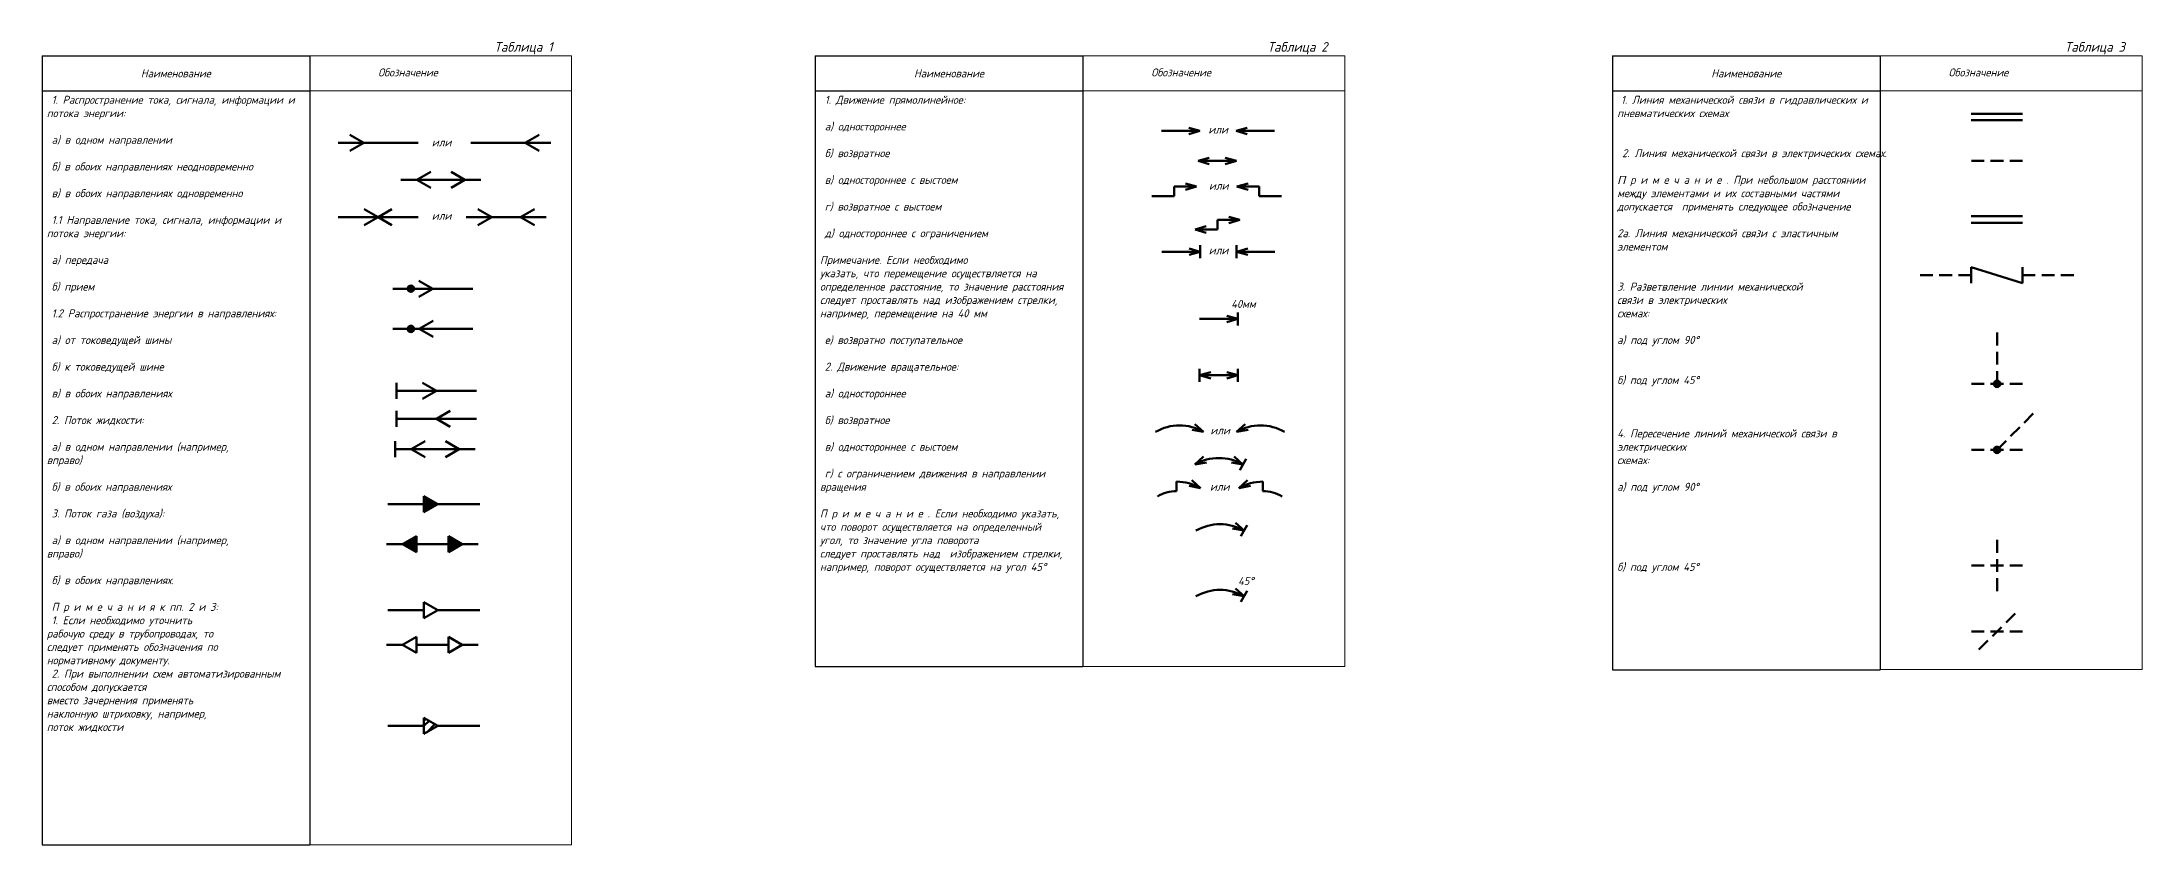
# Model space of a CAD drawing. Header units: millimetres. Extents: x 2782 to 4185, y 194 to 1472.
# Drawn here: x 2782 to 3438, y 1221 to 1472 of the extents above; entities that cross this region are included whole.
import ezdxf

# ---------------------------------------------------------------- set-up
doc = ezdxf.new("R2010")
doc.units = ezdxf.units.MM
doc.layers.get('0').update_dxf_attribs({"color": 252})
for name, color, linetype, lineweight in [('основные линии', 7, 'Continuous', 50), ('основные линии @ 1', 7, 'Continuous', 50), ('рамка-тонкие линии', 7, 'Continuous', 13)]:
    doc.layers.add(name, color=color, linetype=linetype, lineweight=lineweight)
doc.layers.add('текст', color=7, linetype='Continuous')
doc.layers.add('текст @ 1', color=7, linetype='Continuous')
doc.styles.add('стиль 2.5 ГОСТ', font='GOST_B.TTF', dxfattribs={"oblique": 15, "height": 2.5})
doc.styles.add('стиль 3.5 ГОСТ', font='', dxfattribs={"oblique": 15, "height": 3.5})
doc.styles.add('стиль 5 ГОСТ', font='', dxfattribs={"oblique": 15, "height": 5})
doc.styles.get('стиль 3.5 ГОСТ').set_extended_font_data('GOST type B')
doc.styles.get('стиль 5 ГОСТ').set_extended_font_data('GOST type B')

# ---------------------------------------------------------------- blocks, each defined once
blk = doc.blocks.new('*T5')
at = {"layer": 'рамка-тонкие линии', "color": 0, "linetype": 'ByBlock', "lineweight": -2, "transparency": 16777216}
for p, q in [((0, 0), (83.638623, 0)), ((0, 0), (0, -246.479143)), ((83.638623, 0), (83.638623, -246.479143)), ((0, -11), (83.638623, -11)), ((0, -246.479143), (83.638623, -246.479143))]:
    blk.add_line(p, q, dxfattribs=at)
at = {"layer": 'рамка-тонкие линии', "color": 0, "transparency": 16777216, "char_height": 2.5, "width": 80.638623}
for s, insert, attachment_point, style in [('{\\C256;Наименование}', (41.819311, -5.5), 5, 'стиль 2.5 ГОСТ'), ('{\\C256; 1. Распространение тока, сигнала, информации и потока энергии:\\P\\P а) в одном направлении \\P\\P б) в обоих направлениях неодновременно \\P\\P в) в обоих направлениях одновременно\\P\\P 1.1 Направление тока, сигнала, информации и потока энергии:\\P\\P а) передача\\P\\P б) прием\\P\\P 1.2 Распространение энергии в направлениях:\\P\\P а) от токоведущей шины\\P\\P б) к токоведущей шине\\P\\P в) в обоих направлениях\\P\\P 2. Поток жидкости:\\P\\P а) в одном направлении (например,\\Pвправо)\\P\\P б) в обоих направлениях\\P\\P 3. Поток газа (воздуха):\\P\\P а) в одном направлении (например,\\Pвправо)\\P\\P б) в обоих направлениях.\\P\\P П р и м е ч а н и я к пп. 2 и 3:\\P 1. Если необходимо уточнить\\Pрабочую среду в трубопроводах, то\\Pследует применять обозначения по\\fArial|b0|i0|c204|p34;\\P\\fGOST type B|b0|i0|c204|p34;нормативному документу.\\P 2. При выполнении схем автоматизированным\\Pспособом допускается\\Pвместо зачернения применять\\Pнаклонную штриховку, например,\\Pпоток жидкости}', (1.5, -12.5), 1, 'стиль 3.5 ГОСТ')]:
    blk.add_mtext(s, dxfattribs=dict(at, insert=insert, attachment_point=attachment_point, style=style))
blk = doc.blocks.new('*T6')
at = {"layer": 'рамка-тонкие линии', "color": 0, "linetype": 'ByBlock', "lineweight": -2, "transparency": 16777216}
for p, q in [((0, 0), (83.638623, 0)), ((0, 0), (0, -190.777015)), ((83.638623, 0), (83.638623, -190.777015)), ((0, -11), (83.638623, -11)), ((0, -190.777015), (83.638623, -190.777015))]:
    blk.add_line(p, q, dxfattribs=at)
at = {"layer": 'рамка-тонкие линии', "color": 0, "transparency": 16777216, "char_height": 2.5, "width": 80.638623}
for s, insert, attachment_point, style in [('{\\C256;Наименование}', (41.819311, -5.5), 5, 'стиль 2.5 ГОСТ'), ('{\\C256; 1. Движение прямолинейное:\\P\\P а) одностороннее \\P\\P б) возвратное \\P\\P в) одностороннее с выстоем\\P\\P г) возвратное с выстоем\\P\\P д) одностороннее с ограничением\\P\\PПримечание. Если необходимо\\Pуказать, что перемещение осуществляется на определенное расстояние, то значение расстояния\\Pследует проставлять над изображением стрелки, например, перемещение на 40 мм \\P\\P е) возвратно поступательное\\P\\P 2. Движение вращательное:\\P\\P а) одностороннее\\P\\P б) возвратное \\P\\P в) одностороннее с выстоем\\P\\P г) с ограничением движения в направлении вращения\\P\\PП р и м е ч а н и е . Если необходимо указать, что поворот осуществляется на определенный\\Pугол, то значение угла поворота\\Pследует проставлять над  изображением стрелки, например, поворот осуществляется на угол 45°}', (1.5, -12.5), 1, 'стиль 3.5 ГОСТ')]:
    blk.add_mtext(s, dxfattribs=dict(at, insert=insert, attachment_point=attachment_point, style=style))
blk = doc.blocks.new('*T7')
at = {"layer": 'рамка-тонкие линии', "color": 0, "linetype": 'ByBlock', "lineweight": -2, "transparency": 16777216}
for p, q in [((0, 0), (83.638623, 0)), ((0, 0), (0, -191.72583)), ((83.638623, 0), (83.638623, -191.72583)), ((0, -11), (83.638623, -11)), ((0, -191.72583), (83.638623, -191.72583))]:
    blk.add_line(p, q, dxfattribs=at)
at = {"layer": 'рамка-тонкие линии', "color": 0, "transparency": 16777216, "char_height": 2.5, "width": 80.638623}
for s, insert, attachment_point, style in [('{\\C256;Наименование}', (41.819311, -5.5), 5, 'стиль 2.5 ГОСТ'), ('{\\H0.66667x;\\C256; \\H1.49999x;1. Линия механической связи в гидравлических и пневматических схемах\\P\\P\\P 2. Линия механической связи в электрических схемах. \\P\\P\\fArial|b0|i0|c204|p34;П\\fGOST type B|b0|i0|c204|p34; р и м е ч а н и е . При небольшом расстоянии между элементами и их составными частями допускается  применять следующее обозначение\\P\\P2а. Линия механической связи с эластичным элементом\\P\\P\\P3. Разветвление линии механической\\Pсвязи в электрических\\Pсхемах:\\P\\Pа) под углом 90°\\P\\P\\Pб) под углом 45°\\P\\P\\P\\P4. Пересечение линий механической связи в электрических \\Pсхемах:\\P\\Pа) под углом 90° \\P\\P\\P\\P\\P\\Pб) под углом 45°}', (1.5, -12.5), 1, 'стиль 3.5 ГОСТ')]:
    blk.add_mtext(s, dxfattribs=dict(at, insert=insert, attachment_point=attachment_point, style=style))

msp = doc.modelspace()

# ---------------------------------------------------------------- hatches: boundary and pattern name
at = {"layer": 'основные линии'}
h = msp.add_hatch(color=256, dxfattribs=at)
h.dxf.hatch_style = 1
h.paths.add_polyline_path([(2896.34, 1394.58), (2898.34, 1394.58, 1)])
h.paths.add_polyline_path([(2898.34, 1394.58), (2896.34, 1394.58, 1)])
h = msp.add_hatch(color=256, dxfattribs=at)
h.dxf.hatch_style = 1
h.paths.add_polyline_path([(2896.34, 1382.02), (2898.34, 1382.02, 1)])
h.paths.add_polyline_path([(2898.34, 1382.02), (2896.34, 1382.02, 1)])
h = msp.add_hatch(color=256, dxfattribs=at)
h.dxf.hatch_style = 1
h.paths.add_polyline_path([(3392.91, 1365.88), (3392.91, 1364.88), (3393.91, 1364.88, 0.414214)])
h.paths.add_polyline_path([(3392.91, 1365.88, 0.414214), (3391.91, 1364.88), (3392.91, 1364.88)])
h.paths.add_polyline_path([(3393.91, 1364.88), (3391.91, 1364.88, 1)])
h = msp.add_hatch(color=256, dxfattribs=at)
h.dxf.hatch_style = 1
h.paths.add_polyline_path([(3392.91, 1345.25), (3392.91, 1344.25), (3393.91, 1344.25, 0.414214)])
h.paths.add_polyline_path([(3392.91, 1345.25, 0.414214), (3391.91, 1344.25), (3392.91, 1344.25)])
h.paths.add_polyline_path([(3393.91, 1344.25), (3391.91, 1344.25, 1)])
h = msp.add_hatch(color=256, dxfattribs=at)
h.dxf.hatch_style = 1
h.paths.add_polyline_path([(2901.41, 1329.81), (2901.41, 1324.81), (2905.74, 1327.31)])
h = msp.add_hatch(color=256, dxfattribs=at)
h.dxf.hatch_style = 1
h.paths.add_polyline_path([(2894.71, 1314.84), (2899.04, 1312.34), (2899.04, 1317.34)])
h = msp.add_hatch(color=256, dxfattribs=at)
h.dxf.hatch_style = 1
h.paths.add_polyline_path([(2909.04, 1317.34), (2909.04, 1312.34), (2913.37, 1314.84)])
h = msp.add_hatch(dxfattribs=at)
h.set_pattern_fill('STEEL', color=256)
h.set_pattern_definition([(45, (0, 0), (-2.245064, 2.245064), []), (45, (0, 1.5875), (-2.245064, 2.245064), [])])
h.paths.add_polyline_path([(2905.74, 1258.05), (2901.41, 1260.55), (2901.41, 1255.55)])

# ---------------------------------------------------------------- linework, layer by layer
for p, q in [((3131.85, 1443.87), (3143.85, 1443.87)), ((3143.85, 1443.87), (3140.35, 1444.87)), ((3143.85, 1443.87), (3140.35, 1442.87)), ((3155.16, 1443.87), (3158.66, 1444.87)), ((3167.16, 1443.87), (3155.16, 1443.87)), ((3155.16, 1443.87), (3158.66, 1442.87)), ((3384.86, 1449.19), (3400.86, 1449.19)), ((3384.86, 1447.19), (3400.86, 1447.19)), ((2899.61, 1440.14), (2874.61, 1440.14)), ((2882.61, 1440.14), (2878.28, 1442.64)), ((2882.61, 1440.14), (2878.28, 1437.64)), ((2916.06, 1440.14), (2941.06, 1440.14)), ((2933.06, 1440.14), (2937.39, 1442.64)), ((2933.06, 1440.14), (2937.39, 1437.64)), ((2899.23, 1428.6), (2903.56, 1431.1)), ((2914.23, 1428.6), (2909.9, 1431.1)), ((3143.27, 1434.5), (3146.77, 1435.5)), ((3143.27, 1434.5), (3155.27, 1434.5)), ((3143.27, 1434.5), (3146.77, 1433.5)), ((3155.27, 1434.5), (3151.77, 1435.5)), ((3155.27, 1434.5), (3151.77, 1433.5)), ((3384.91, 1434.48), (3388.91, 1434.48)), ((3390.91, 1434.48), (3394.91, 1434.48)), ((3396.91, 1434.48), (3400.91, 1434.48)), ((2894.23, 1428.6), (2919.23, 1428.6)), ((2899.23, 1428.6), (2903.56, 1426.1)), ((2914.23, 1428.6), (2909.9, 1426.1)), ((3135.81, 1423.49), (3135.81, 1426.49)), ((3135.81, 1426.49), (3142.81, 1426.49)), ((3142.81, 1426.49), (3139.31, 1427.49)), ((3142.81, 1426.49), (3139.31, 1425.49)), ((3155.38, 1426.49), (3158.88, 1427.49)), ((3162.38, 1426.49), (3155.38, 1426.49)), ((3155.38, 1426.49), (3158.88, 1425.49)), ((3162.38, 1423.49), (3162.38, 1426.49)), ((2887.07, 1416.92), (2882.74, 1419.42)), ((2887.07, 1416.92), (2891.4, 1419.42)), ((2922.63, 1416.92), (2918.3, 1419.42)), ((2931.63, 1416.92), (2935.96, 1419.42)), ((3128.81, 1423.49), (3135.81, 1423.49)), ((3169.38, 1423.49), (3162.38, 1423.49)), ((2874.57, 1416.92), (2899.57, 1416.92)), ((2887.07, 1416.92), (2882.74, 1414.42)), ((2887.07, 1416.92), (2891.4, 1414.42)), ((2914.63, 1416.92), (2939.63, 1416.92)), ((2922.63, 1416.92), (2918.3, 1414.42)), ((2931.63, 1416.92), (2935.96, 1414.42)), ((3142.34, 1413.08), (3145.84, 1414.08)), ((3142.34, 1413.08), (3149.34, 1413.08)), ((3142.34, 1413.08), (3145.84, 1412.08)), ((3149.34, 1413.08), (3149.34, 1416.08)), ((3149.34, 1416.08), (3156.34, 1416.08)), ((3156.34, 1416.08), (3152.84, 1417.08)), ((3156.34, 1416.08), (3152.84, 1415.08)), ((3384.86, 1417.2), (3400.86, 1417.2)), ((3384.86, 1415.2), (3400.86, 1415.2)), ((3131.96, 1406.14), (3143.96, 1406.14)), ((3143.96, 1406.14), (3140.46, 1407.14)), ((3143.96, 1406.14), (3140.46, 1405.14)), ((3143.96, 1408.14), (3143.96, 1404.14)), ((3155.28, 1408.14), (3155.28, 1404.14)), ((3155.28, 1406.14), (3158.78, 1407.14)), ((3167.28, 1406.14), (3155.28, 1406.14)), ((3155.28, 1406.14), (3158.78, 1405.14)), ((3368.86, 1398.79), (3372.86, 1398.79)), ((3374.86, 1398.79), (3378.86, 1398.79)), ((3380.86, 1398.79), (3384.86, 1398.79)), ((3384.86, 1401.29), (3384.86, 1396.29)), ((3384.86, 1401.29), (3400.86, 1396.29)), ((3400.86, 1401.29), (3400.86, 1396.29)), ((3400.86, 1398.79), (3404.86, 1398.79)), ((3406.86, 1398.79), (3410.86, 1398.79)), ((3412.86, 1398.79), (3416.86, 1398.79)), ((2916.67, 1394.58), (2891.67, 1394.58)), ((2904.17, 1394.58), (2899.84, 1397.08)), ((2904.17, 1394.58), (2899.84, 1392.08)), ((2899.95, 1382.02), (2904.28, 1384.52)), ((3143.72, 1385.13), (3155.72, 1385.13)), ((3155.72, 1385.13), (3152.22, 1386.13)), ((3155.72, 1385.13), (3152.22, 1384.13)), ((3155.72, 1387.13), (3155.72, 1383.13)), ((2916.67, 1382.02), (2891.67, 1382.02)), ((2899.95, 1382.02), (2904.28, 1379.52)), ((3392.91, 1380.88), (3392.91, 1376.88)), ((3392.91, 1374.88), (3392.91, 1370.88)), ((2892.8, 1360.2), (2892.8, 1365.2)), ((2905.3, 1362.7), (2900.97, 1365.2)), ((3143.72, 1369.53), (3143.72, 1365.53)), ((3143.72, 1367.53), (3147.22, 1368.53)), ((3143.72, 1367.53), (3155.72, 1367.53)), ((3143.72, 1367.53), (3147.22, 1366.53)), ((3155.72, 1367.53), (3152.22, 1368.53)), ((3155.72, 1367.53), (3152.22, 1366.53)), ((3155.72, 1369.53), (3155.72, 1365.53)), ((3384.91, 1364.88), (3388.91, 1364.88)), ((3390.91, 1364.88), (3394.91, 1364.88)), ((3392.91, 1368.88), (3392.91, 1364.88)), ((3396.91, 1364.88), (3400.91, 1364.88)), ((2917.8, 1362.7), (2892.8, 1362.7)), ((2905.3, 1362.7), (2900.97, 1360.2)), ((2892.8, 1351.44), (2892.8, 1356.44)), ((2917.8, 1353.94), (2892.8, 1353.94)), ((2905.3, 1353.94), (2909.63, 1356.44)), ((2905.3, 1353.94), (2909.63, 1351.44)), ((3144.98, 1349.88), (3142.29, 1352.32)), ((3155.3, 1349.88), (3158, 1352.32)), ((3404.23, 1355.56), (3401.4, 1352.74)), ((2892.46, 1341.94), (2892.46, 1346.94)), ((2897.46, 1344.44), (2901.79, 1346.94)), ((2912.46, 1344.44), (2908.13, 1346.94)), ((3144.98, 1349.88), (3141.4, 1350.53)), ((3155.3, 1349.88), (3158.88, 1350.53)), ((3395.74, 1347.08), (3392.91, 1344.25)), ((3399.98, 1351.32), (3397.15, 1348.49)), ((2892.46, 1344.44), (2917.46, 1344.44)), ((2897.46, 1344.44), (2901.79, 1341.94)), ((2912.46, 1344.44), (2908.13, 1341.94)), ((3142.29, 1339.69), (3144.98, 1342.13)), ((3142.29, 1339.69), (3145.87, 1340.34)), ((3157.29, 1339.69), (3153.71, 1340.34)), ((3157.29, 1339.69), (3154.59, 1342.13)), ((3156.29, 1337.95), (3158.29, 1341.42)), ((3384.91, 1344.25), (3388.91, 1344.25)), ((3390.91, 1344.25), (3394.91, 1344.25)), ((3396.91, 1344.25), (3400.91, 1344.25)), ((3136.56, 1331.34), (3136.56, 1334.34)), ((3144.06, 1332.33), (3140.48, 1332.99)), ((3144.06, 1332.33), (3141.36, 1334.78)), ((3156.03, 1332.33), (3158.72, 1334.78)), ((3156.03, 1332.33), (3159.61, 1332.99)), ((3163.53, 1331.34), (3163.53, 1334.34)), ((2890.18, 1327.31), (2918.84, 1327.31)), ((2905.74, 1327.31), (2901.41, 1329.81)), ((2901.41, 1329.81), (2901.41, 1324.81)), ((2905.74, 1327.31), (2901.41, 1324.81)), ((3157.63, 1319.04), (3154.05, 1319.69)), ((3157.63, 1319.04), (3154.94, 1321.49)), ((3156.63, 1317.31), (3158.63, 1320.77)), ((2889.71, 1314.84), (2918.37, 1314.84)), ((2894.71, 1314.84), (2899.04, 1317.34)), ((2894.71, 1314.84), (2899.04, 1312.34)), ((2899.04, 1312.34), (2899.04, 1317.34)), ((2913.37, 1314.84), (2909.04, 1317.34)), ((2909.04, 1317.34), (2909.04, 1312.34)), ((2913.37, 1314.84), (2909.04, 1312.34)), ((3392.91, 1316.14), (3392.91, 1312.14)), ((3384.91, 1308.14), (3388.91, 1308.14)), ((3390.91, 1308.14), (3394.91, 1308.14)), ((3392.91, 1310.14), (3392.91, 1306.14)), ((3396.91, 1308.14), (3400.91, 1308.14)), ((3157.63, 1298.53), (3154.05, 1299.18)), ((3157.63, 1298.53), (3154.94, 1300.98)), ((3156.63, 1296.8), (3158.63, 1300.26)), ((3392.91, 1304.14), (3392.91, 1300.14)), ((2890.18, 1294.19), (2901.41, 1294.19)), ((2905.74, 1294.19), (2901.41, 1296.69)), ((2901.41, 1296.69), (2901.41, 1291.69)), ((2905.74, 1294.19), (2901.41, 1291.69)), ((2905.74, 1294.19), (2918.84, 1294.19)), ((3398.57, 1293.17), (3395.74, 1290.34)), ((3384.91, 1287.52), (3388.91, 1287.52)), ((3390.91, 1287.52), (3394.91, 1287.52)), ((3394.33, 1288.93), (3391.5, 1286.1)), ((3396.91, 1287.52), (3400.91, 1287.52)), ((2889.71, 1283.33), (2894.71, 1283.33)), ((2894.71, 1283.33), (2899.04, 1285.83)), ((2894.71, 1283.33), (2899.04, 1280.83)), ((2899.04, 1280.83), (2899.04, 1285.83)), ((2899.04, 1283.33), (2909.04, 1283.33)), ((2913.37, 1283.33), (2909.04, 1285.83)), ((2909.04, 1285.83), (2909.04, 1280.83)), ((2913.37, 1283.33), (2909.04, 1280.83)), ((2913.37, 1283.33), (2918.37, 1283.33)), ((3390.08, 1284.69), (3387.25, 1281.86)), ((2905.74, 1258.05), (2901.41, 1260.55)), ((2901.41, 1260.55), (2901.41, 1255.55)), ((2890.18, 1258.05), (2901.41, 1258.05)), ((2905.74, 1258.05), (2901.41, 1255.55)), ((2905.74, 1258.05), (2918.84, 1258.05))]:
    msp.add_line(p, q, dxfattribs=at)
for centre in [(2897.34, 1394.58), (2897.34, 1382.02), (3392.91, 1364.88), (3392.91, 1344.25)]:
    msp.add_circle(centre, 1, dxfattribs=at)
for centre, radius, start, end in [((3137.48, 1336.89), 15, 60, 120), ((3162.8, 1336.89), 15, 60, 120), ((3149.79, 1326.7), 15, 60, 120), ((3136.56, 1319.34), 15, 60, 90), ((3163.53, 1319.34), 15, 90, 120), ((3136.56, 1319.34), 12, 90, 120), ((3163.53, 1319.34), 12, 60, 90), ((3150.13, 1306.05), 15, 60, 120), ((3150.13, 1285.54), 15, 60, 120)]:
    msp.add_arc(centre, radius, start, end, dxfattribs=at)
at = {"layer": 'рамка-тонкие линии'}
for p, q in [((2865.72, 1467.33), (2947.54, 1467.33)), ((2947.54, 1467.33), (2947.54, 1220.86)), ((3107.28, 1467.33), (3189.1, 1467.33)), ((3189.1, 1467.33), (3189.1, 1276.56)), ((3356.37, 1467.33), (3438.2, 1467.33)), ((3438.2, 1467.33), (3438.2, 1275.61)), ((2947.54, 1456.33), (2865.72, 1456.33)), ((3189.1, 1456.33), (3107.28, 1456.33)), ((3438.2, 1456.33), (3356.37, 1456.33)), ((3107.28, 1276.56), (3189.1, 1276.56)), ((3356.37, 1275.61), (3438.2, 1275.61)), ((2865.72, 1220.86), (2947.54, 1220.86))]:
    msp.add_line(p, q, dxfattribs=at)

# ---------------------------------------------------------------- block references
for name, p in [('*T5', (2782.08, 1467.33)), ('*T6', (3023.64, 1467.33)), ('*T7', (3272.74, 1467.33))]:
    msp.add_blockref(name, p)

# ---------------------------------------------------------------- texts
at = {"layer": 'основные линии @ 1', "char_height": 2.5, "attachment_point": 1, "style": 'стиль 5 ГОСТ'}
for s, width, insert in [('или', 8.4031, (3146.5, 1445.53)), ('или', 8.4031, (2903.86, 1441.53)), ('или', 8.4031, (3146.68, 1427.98)), ('или', 8.4031, (2903.87, 1418.62)), ('или', 8.4031, (3146.61, 1407.81)), ('40мм', 14.3048, (3153.63, 1391.09)), ('или', 8.4031, (3147.11, 1351.57)), ('или', 8.4031, (3147, 1334)), ('45%%D', 8.4031, (3155.77, 1304.55))]:
    msp.add_mtext_dynamic_manual_height_columns(s, width=width, gutter_width=25, heights=[3.43], dxfattribs=dict(at, insert=insert))
at = {"layer": 'текст', "char_height": 2.5, "width": 24.8571, "attachment_point": 1, "style": 'стиль 5 ГОСТ'}
for insert in [(2887.11, 1463.38), (3128.67, 1463.38), (3377.77, 1463.38)]:
    msp.add_mtext('Обозначение', dxfattribs=dict(at, insert=insert))
at = {"layer": 'текст @ 1', "char_height": 3, "attachment_point": 1, "style": 'стиль 5 ГОСТ'}
for s, insert in [('Таблица 1', (2923.41, 1471.6)), ('Таблица 2', (3164.97, 1471.6)), ('Таблица 3', (3414.06, 1471.6))]:
    msp.add_mtext_dynamic_manual_height_columns(s, width=29.0451, gutter_width=25, heights=[0], dxfattribs=dict(at, insert=insert))

doc.saveas('drawing.dxf')
